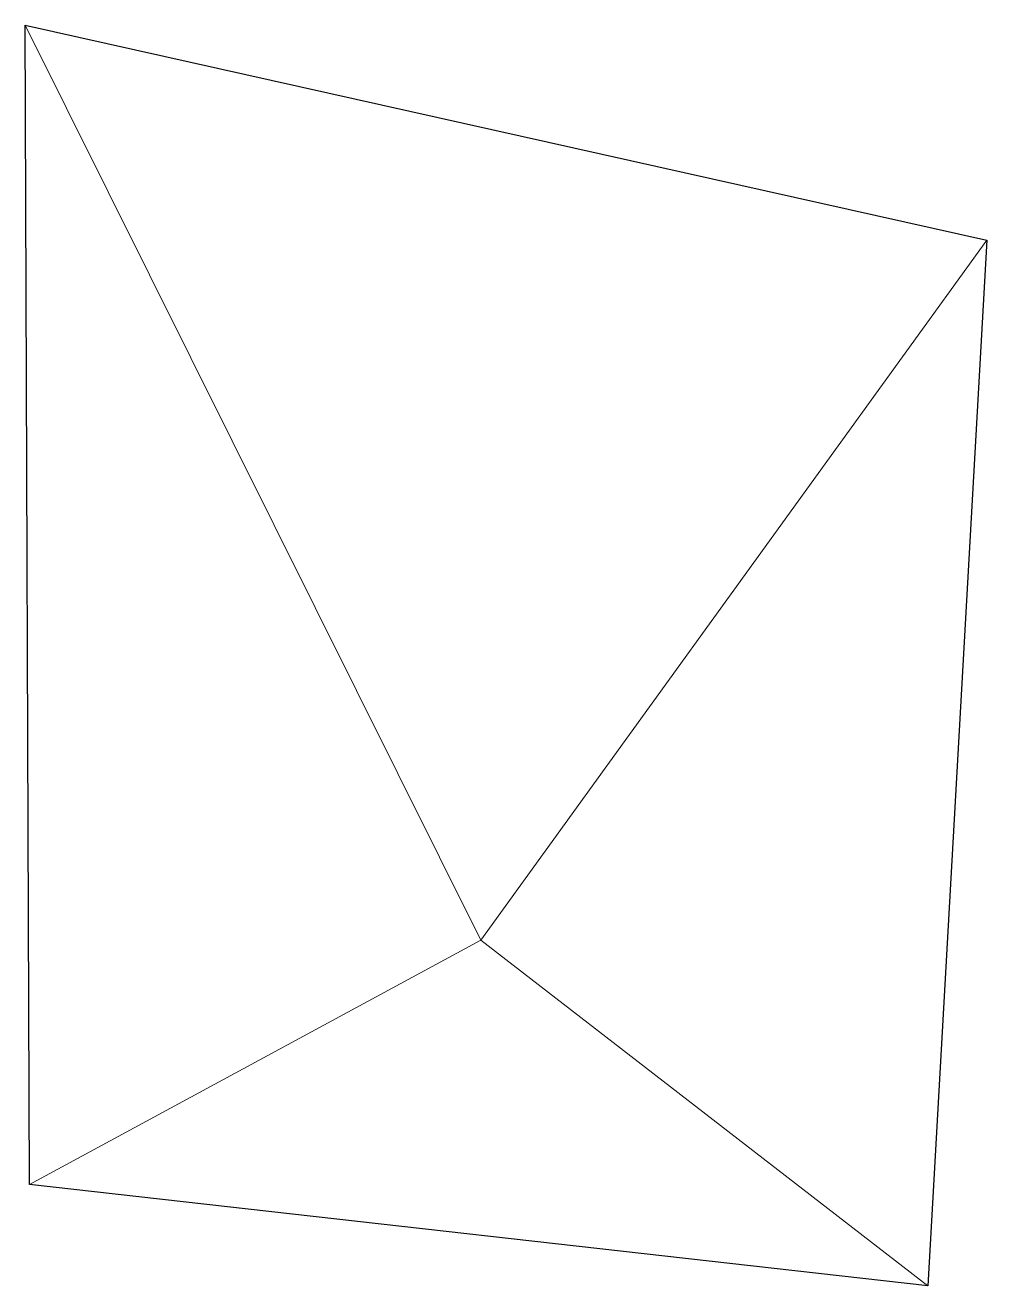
# Model space of a CAD drawing. Header units: millimetres. Extents: x 563.5 to 598.9, y 587.1 to 633.6.
import ezdxf

# ---------------------------------------------------------------- set-up
doc = ezdxf.new("R2010")
doc.units = ezdxf.units.MM

msp = doc.modelspace()

# ---------------------------------------------------------------- linework, layer by layer
at = {"color": 7, "linetype": 'Continuous', "lineweight": 15}
for p, q in [((563.463, 633.614), (563.619, 590.856)), ((598.913, 625.684), (563.463, 633.614)), ((596.736, 587.125), (598.913, 625.684)), ((563.619, 590.856), (596.736, 587.125))]:
    msp.add_line(p, q, dxfattribs=at)
at = {"color": 1, "linetype": 'Continuous', "lineweight": 15}
for p, q in [((580.255, 599.874), (563.463, 633.614)), ((598.913, 625.684), (580.255, 599.874)), ((563.619, 590.856), (580.255, 599.874)), ((580.255, 599.874), (596.736, 587.125))]:
    msp.add_line(p, q, dxfattribs=at)
msp.add_lwpolyline([(563.463, 633.614), (598.913, 625.684), (596.736, 587.125), (563.619, 590.856), (563.463, 633.614)])
msp.add_lwpolyline([(563.463, 633.614), (598.913, 625.684), (596.736, 587.125), (563.619, 590.856)], close=True)

doc.saveas('drawing.dxf')
